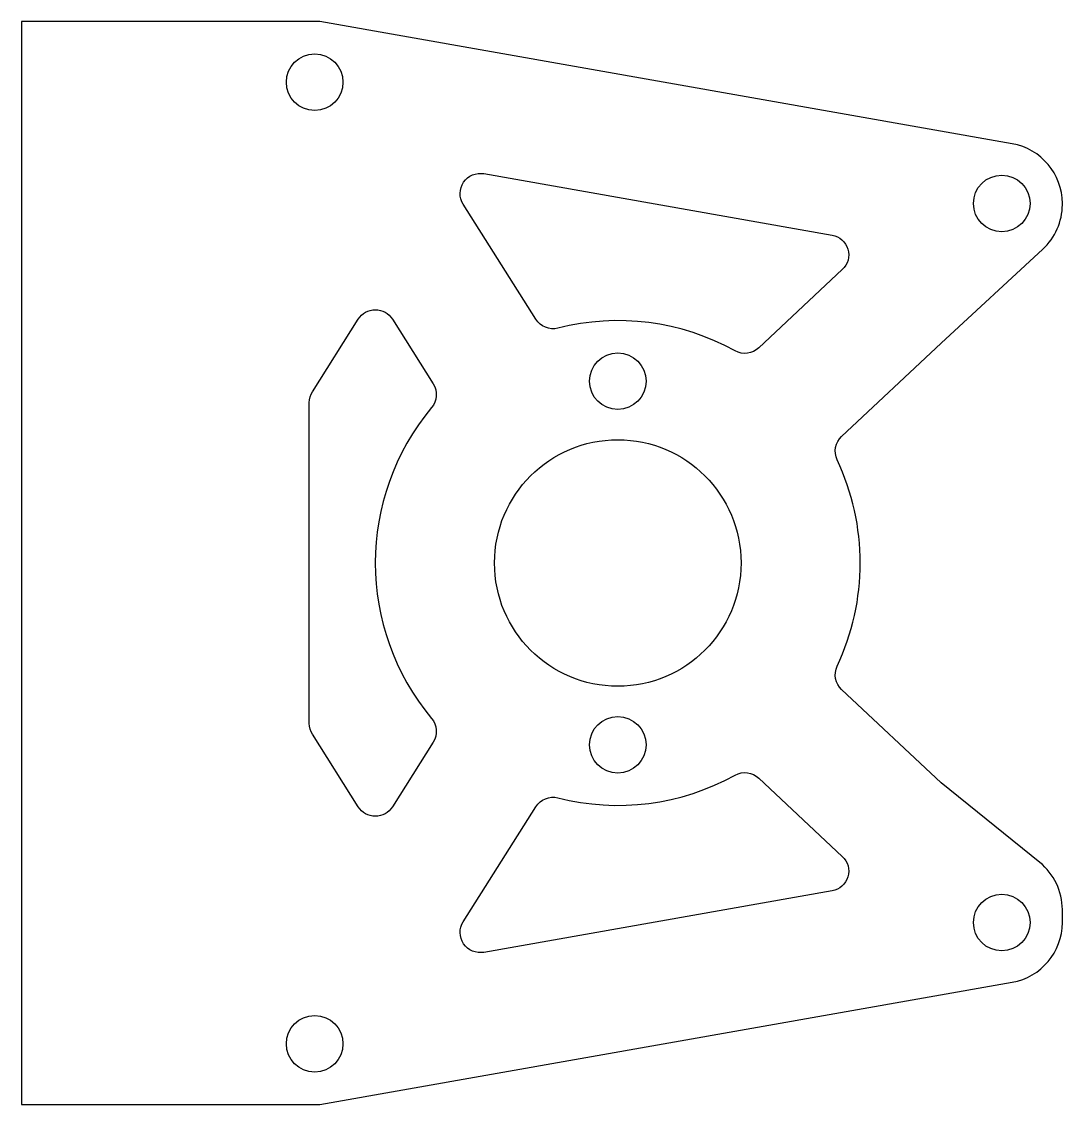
# Model space of a CAD drawing. Header units: millimetres. Extents: x -7.2 to 18.5, y -1.5 to 25.3.
import ezdxf

# ---------------------------------------------------------------- set-up
doc = ezdxf.new("R2010")
doc.units = ezdxf.units.MM
doc.layers.get('0').update_dxf_attribs({"linetype": 'CONTINUOUS'})

msp = doc.modelspace()

# ---------------------------------------------------------------- linework, layer by layer
for points in [[(18.018, 19.668, 0.20911), (18.5, 20.769), (18.5, 20.8, 0.363932), (17.261, 22.277), (0.131, 25.3), (-7.25, 25.3), (-7.25, -1.5), (0.131, -1.5), (17.261, 1.523, 0.363927), (18.5, 3), (18.5, 3.321, 0.226626), (17.942, 4.488), (15.5, 6.461), (13.039, 8.766, -0.325305), (12.928, 9.344, 0.223637), (12.928, 14.456, -0.325305), (13.039, 15.034), (15.5, 17.339)], [(13.056, 19.161), (10.988, 17.223, -0.325305), (10.404, 17.15, 0.19098), (6.018, 17.714, -0.325305), (5.471, 17.932), (3.677, 20.779, -0.650831), (4.187, 21.538), (12.801, 20.018, -0.617972)], [(1.077, 5.864), (-0.056, 7.663, -0.141525), (-0.133, 7.929), (-0.133, 15.871, -0.141525), (-0.056, 16.137), (1.077, 17.936, -0.551788), (1.923, 17.936), (2.933, 16.332, -0.325305), (2.894, 15.745, 0.362573), (2.894, 8.055, -0.325305), (2.933, 7.468), (1.923, 5.864, -0.551788)], [(6.018, 6.086, 0.19098), (10.404, 6.65, -0.325305), (10.988, 6.577), (13.056, 4.639, -0.617972), (12.801, 3.782), (4.187, 2.262, -0.650831), (3.677, 3.021), (5.471, 5.868, -0.325305)]]:
    msp.add_lwpolyline(points, format="xyb", close=True)
for centre, radius in [((0, 23.8), 0.7), ((17, 20.8), 0.7), ((7.5, 16.4), 0.7), ((7.5, 11.9), 3.05), ((7.5, 7.4), 0.7), ((17, 3), 0.7), ((0, 0), 0.7)]:
    msp.add_circle(centre, radius)

doc.saveas('drawing.dxf')
